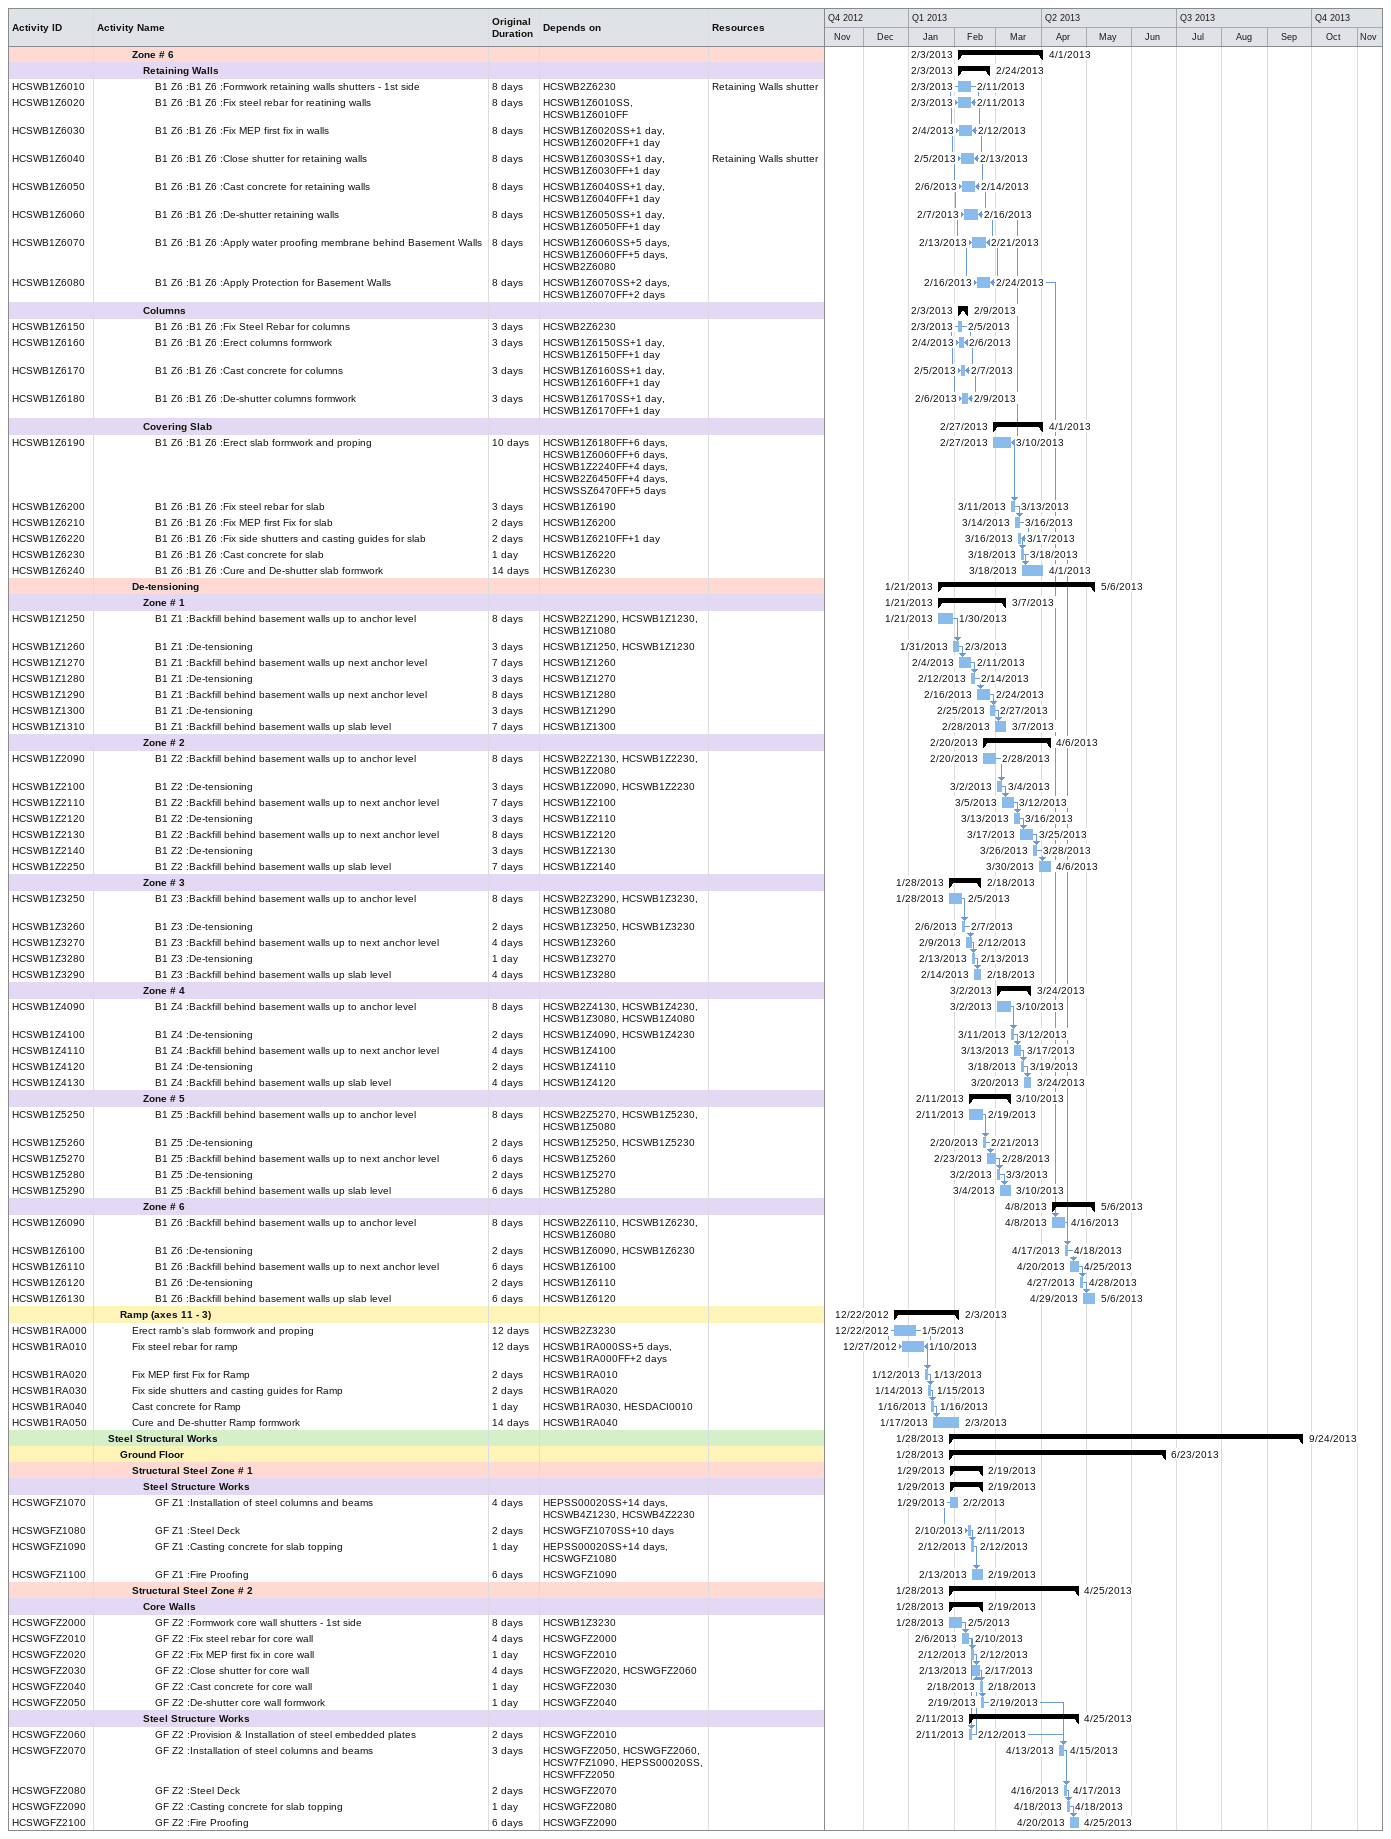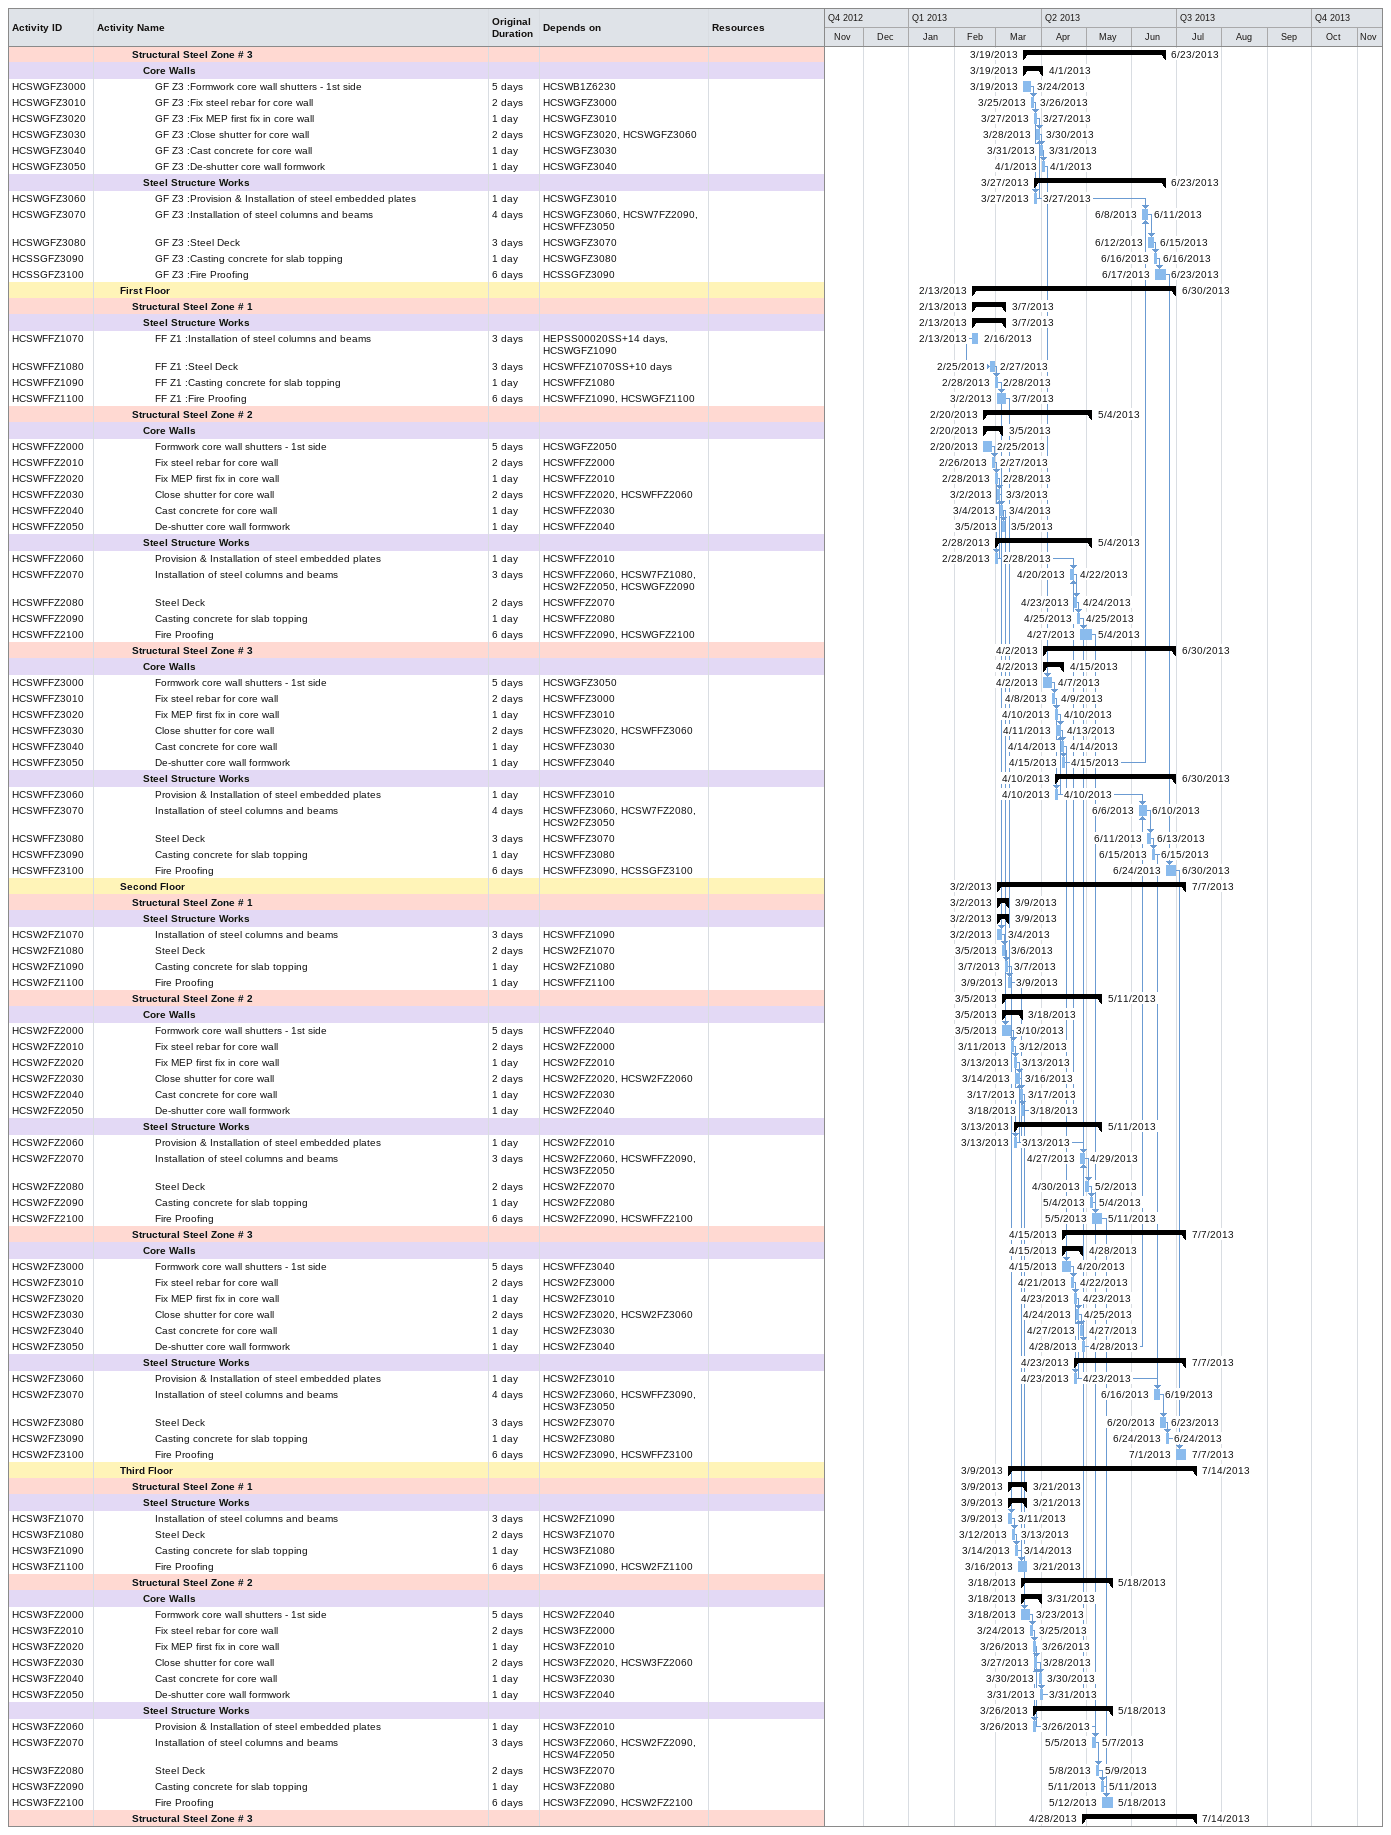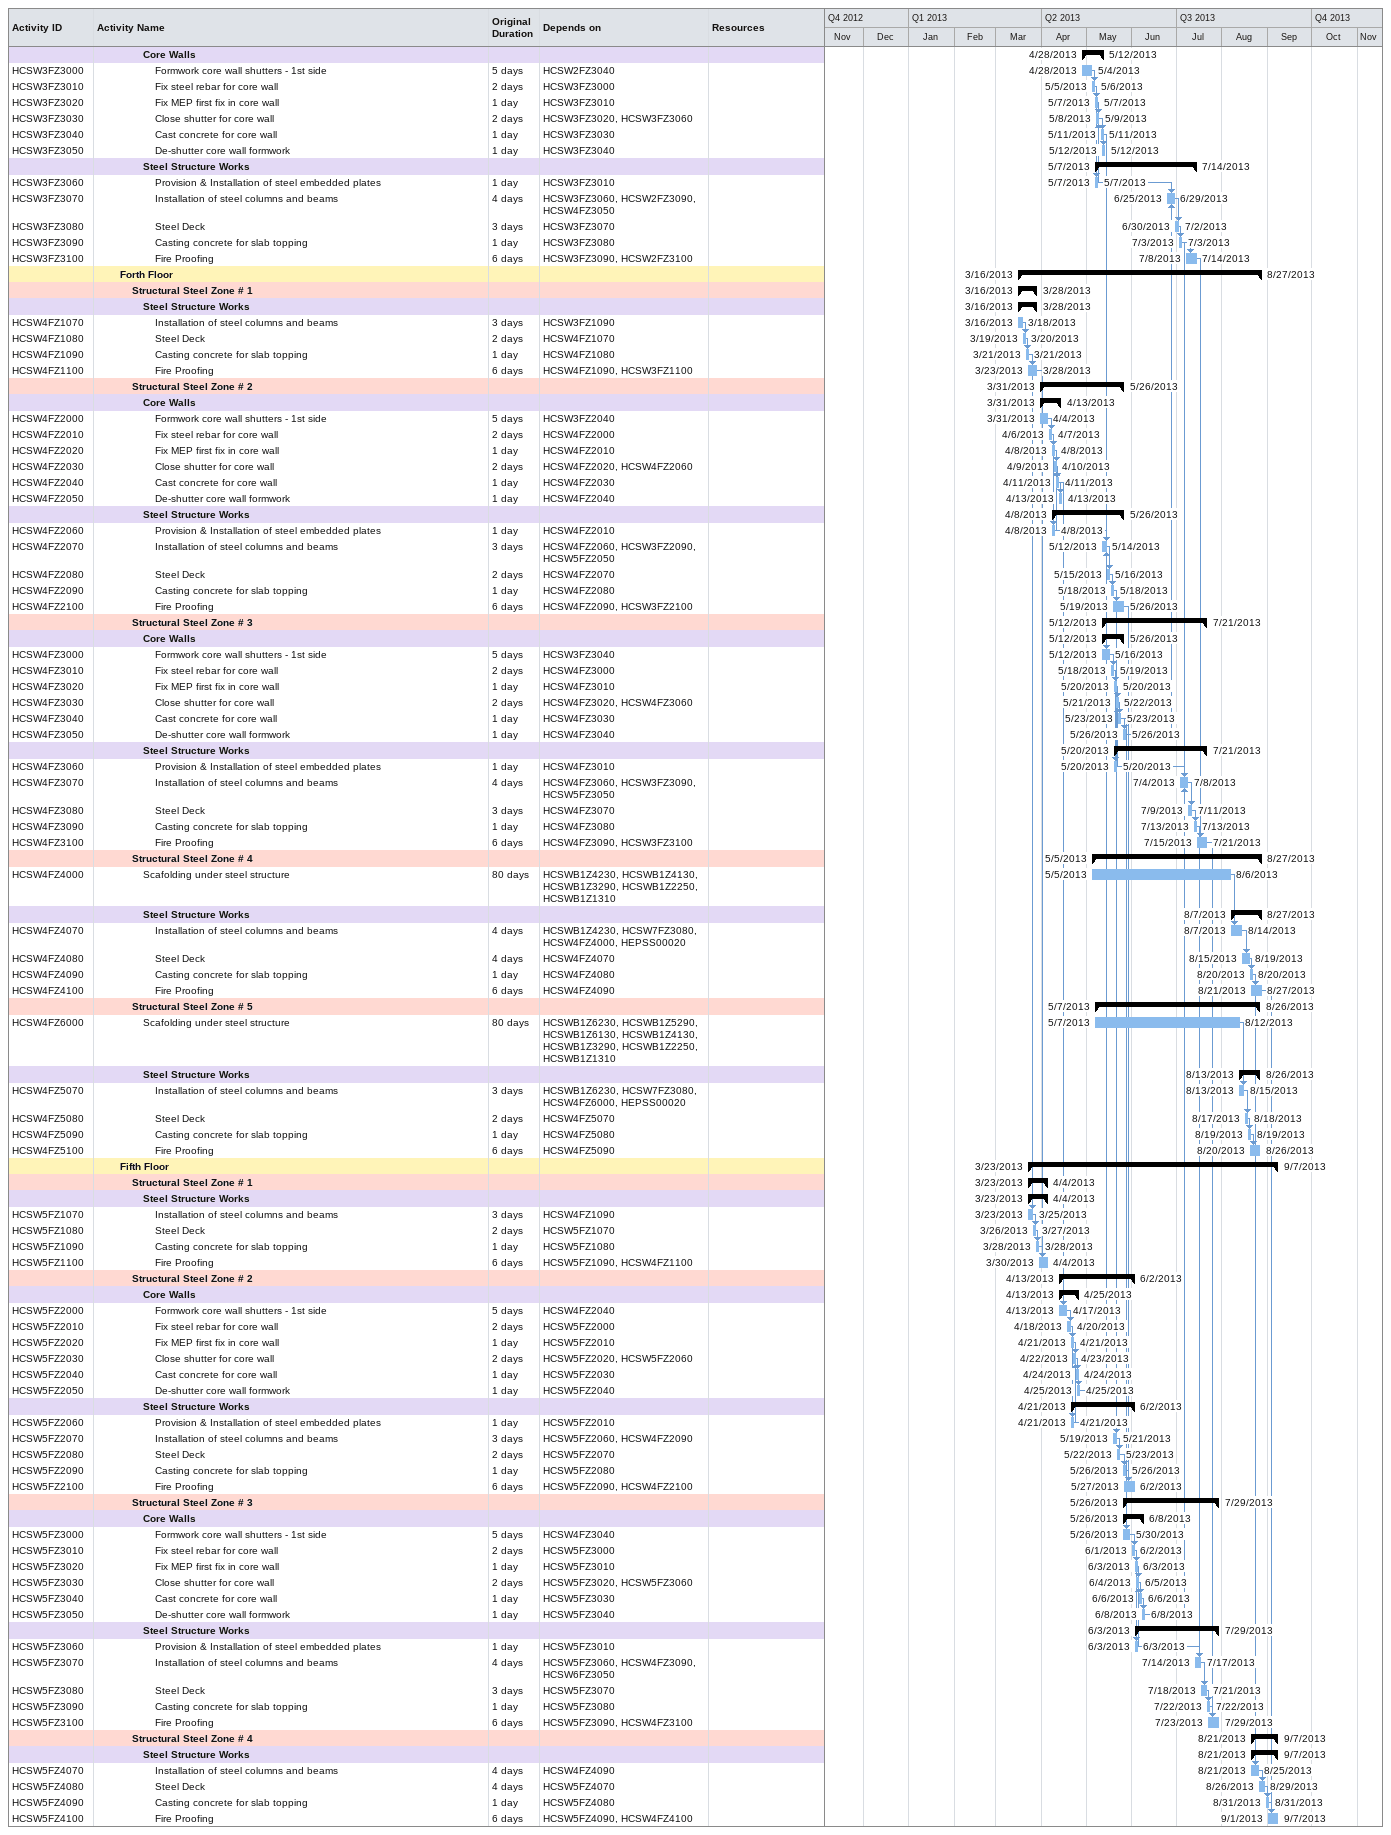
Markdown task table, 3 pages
| ID | Level | Task | Original duration | Start | Finish | Predecessors | Resources |
|---|---|---|---|---|---|---|---|
|  | 4 | **Zone # 6** |  | 2013-02-03 | 2013-04-01 |  |  |
|  | 5 | **Retaining Walls** |  | 2013-02-03 | 2013-02-24 |  |  |
| HCSWB1Z6010 | 6 | B1 Z6 :B1 Z6 :Formwork retaining walls shutters - 1st side | 8d | 2013-02-03 | 2013-02-11 | HCSWB2Z6230 | Retaining Walls shutter |
| HCSWB1Z6020 | 6 | B1 Z6 :B1 Z6 :Fix steel rebar for reatining walls | 8d | 2013-02-03 | 2013-02-11 | HCSWB1Z6010SS, HCSWB1Z6010FF |  |
| HCSWB1Z6030 | 6 | B1 Z6 :B1 Z6 :Fix MEP first fix in walls | 8d | 2013-02-04 | 2013-02-12 | HCSWB1Z6020SS+1d, HCSWB1Z6020FF+1d |  |
| HCSWB1Z6040 | 6 | B1 Z6 :B1 Z6 :Close shutter for retaining walls | 8d | 2013-02-05 | 2013-02-13 | HCSWB1Z6030SS+1d, HCSWB1Z6030FF+1d | Retaining Walls shutter |
| HCSWB1Z6050 | 6 | B1 Z6 :B1 Z6 :Cast concrete for retaining walls | 8d | 2013-02-06 | 2013-02-14 | HCSWB1Z6040SS+1d, HCSWB1Z6040FF+1d |  |
| HCSWB1Z6060 | 6 | B1 Z6 :B1 Z6 :De-shutter retaining walls | 8d | 2013-02-07 | 2013-02-16 | HCSWB1Z6050SS+1d, HCSWB1Z6050FF+1d |  |
| HCSWB1Z6070 | 6 | B1 Z6 :B1 Z6 :Apply water proofing membrane behind Basement Walls | 8d | 2013-02-13 | 2013-02-21 | HCSWB1Z6060SS+5d, HCSWB1Z6060FF+5d, HCSWB2Z6080 |  |
| HCSWB1Z6080 | 6 | B1 Z6 :B1 Z6 :Apply Protection for Basement Walls | 8d | 2013-02-16 | 2013-02-24 | HCSWB1Z6070SS+2d, HCSWB1Z6070FF+2d |  |
|  | 5 | **Columns** |  | 2013-02-03 | 2013-02-09 |  |  |
| HCSWB1Z6150 | 6 | B1 Z6 :B1 Z6 :Fix Steel Rebar for columns | 3d | 2013-02-03 | 2013-02-05 | HCSWB2Z6230 |  |
| HCSWB1Z6160 | 6 | B1 Z6 :B1 Z6 :Erect columns formwork | 3d | 2013-02-04 | 2013-02-06 | HCSWB1Z6150SS+1d, HCSWB1Z6150FF+1d |  |
| HCSWB1Z6170 | 6 | B1 Z6 :B1 Z6 :Cast concrete for columns | 3d | 2013-02-05 | 2013-02-07 | HCSWB1Z6160SS+1d, HCSWB1Z6160FF+1d |  |
| HCSWB1Z6180 | 6 | B1 Z6 :B1 Z6 :De-shutter columns formwork | 3d | 2013-02-06 | 2013-02-09 | HCSWB1Z6170SS+1d, HCSWB1Z6170FF+1d |  |
|  | 5 | **Covering Slab** |  | 2013-02-27 | 2013-04-01 |  |  |
| HCSWB1Z6190 | 6 | B1 Z6 :B1 Z6 :Erect slab formwork and proping | 10d | 2013-02-27 | 2013-03-10 | HCSWB1Z6180FF+6d, HCSWB1Z6060FF+6d, HCSWB1Z2240FF+4d, HCSWB2Z6450FF+4d, HCSWSSZ6470FF+5d |  |
| HCSWB1Z6200 | 6 | B1 Z6 :B1 Z6 :Fix steel rebar for slab | 3d | 2013-03-11 | 2013-03-13 | HCSWB1Z6190 |  |
| HCSWB1Z6210 | 6 | B1 Z6 :B1 Z6 :Fix MEP first Fix for slab | 2d | 2013-03-14 | 2013-03-16 | HCSWB1Z6200 |  |
| HCSWB1Z6220 | 6 | B1 Z6 :B1 Z6 :Fix side shutters and casting guides for slab | 2d | 2013-03-16 | 2013-03-17 | HCSWB1Z6210FF+1d |  |
| HCSWB1Z6230 | 6 | B1 Z6 :B1 Z6 :Cast concrete for slab | 1d | 2013-03-18 | 2013-03-18 | HCSWB1Z6220 |  |
| HCSWB1Z6240 | 6 | B1 Z6 :B1 Z6 :Cure and De-shutter slab formwork | 14d | 2013-03-18 | 2013-04-01 | HCSWB1Z6230 |  |
|  | 4 | **De-tensioning** |  | 2013-01-21 | 2013-05-06 |  |  |
|  | 5 | **Zone # 1** |  | 2013-01-21 | 2013-03-07 |  |  |
| HCSWB1Z1250 | 6 | B1 Z1 :Backfill behind basement walls up to anchor level | 8d | 2013-01-21 | 2013-01-30 | HCSWB2Z1290, HCSWB1Z1230, HCSWB1Z1080 |  |
| HCSWB1Z1260 | 6 | B1 Z1 :De-tensioning | 3d | 2013-01-31 | 2013-02-03 | HCSWB1Z1250, HCSWB1Z1230 |  |
| HCSWB1Z1270 | 6 | B1 Z1 :Backfill behind basement walls up next anchor level | 7d | 2013-02-04 | 2013-02-11 | HCSWB1Z1260 |  |
| HCSWB1Z1280 | 6 | B1 Z1 :De-tensioning | 3d | 2013-02-12 | 2013-02-14 | HCSWB1Z1270 |  |
| HCSWB1Z1290 | 6 | B1 Z1 :Backfill behind basement walls up next anchor level | 8d | 2013-02-16 | 2013-02-24 | HCSWB1Z1280 |  |
| HCSWB1Z1300 | 6 | B1 Z1 :De-tensioning | 3d | 2013-02-25 | 2013-02-27 | HCSWB1Z1290 |  |
| HCSWB1Z1310 | 6 | B1 Z1 :Backfill behind basement walls up slab level | 7d | 2013-02-28 | 2013-03-07 | HCSWB1Z1300 |  |
|  | 5 | **Zone # 2** |  | 2013-02-20 | 2013-04-06 |  |  |
| HCSWB1Z2090 | 6 | B1 Z2 :Backfill behind basement walls up to anchor level | 8d | 2013-02-20 | 2013-02-28 | HCSWB2Z2130, HCSWB1Z2230, HCSWB1Z2080 |  |
| HCSWB1Z2100 | 6 | B1 Z2 :De-tensioning | 3d | 2013-03-02 | 2013-03-04 | HCSWB1Z2090, HCSWB1Z2230 |  |
| HCSWB1Z2110 | 6 | B1 Z2 :Backfill behind basement walls up to next anchor level | 7d | 2013-03-05 | 2013-03-12 | HCSWB1Z2100 |  |
| HCSWB1Z2120 | 6 | B1 Z2 :De-tensioning | 3d | 2013-03-13 | 2013-03-16 | HCSWB1Z2110 |  |
| HCSWB1Z2130 | 6 | B1 Z2 :Backfill behind basement walls up to next anchor level | 8d | 2013-03-17 | 2013-03-25 | HCSWB1Z2120 |  |
| HCSWB1Z2140 | 6 | B1 Z2 :De-tensioning | 3d | 2013-03-26 | 2013-03-28 | HCSWB1Z2130 |  |
| HCSWB1Z2250 | 6 | B1 Z2 :Backfill behind basement walls up slab level | 7d | 2013-03-30 | 2013-04-06 | HCSWB1Z2140 |  |
|  | 5 | **Zone # 3** |  | 2013-01-28 | 2013-02-18 |  |  |
| HCSWB1Z3250 | 6 | B1 Z3 :Backfill behind basement walls up to anchor level | 8d | 2013-01-28 | 2013-02-05 | HCSWB2Z3290, HCSWB1Z3230, HCSWB1Z3080 |  |
| HCSWB1Z3260 | 6 | B1 Z3 :De-tensioning | 2d | 2013-02-06 | 2013-02-07 | HCSWB1Z3250, HCSWB1Z3230 |  |
| HCSWB1Z3270 | 6 | B1 Z3 :Backfill behind basement walls up to next anchor level | 4d | 2013-02-09 | 2013-02-12 | HCSWB1Z3260 |  |
| HCSWB1Z3280 | 6 | B1 Z3 :De-tensioning | 1d | 2013-02-13 | 2013-02-13 | HCSWB1Z3270 |  |
| HCSWB1Z3290 | 6 | B1 Z3 :Backfill behind basement walls up slab level | 4d | 2013-02-14 | 2013-02-18 | HCSWB1Z3280 |  |
|  | 5 | **Zone # 4** |  | 2013-03-02 | 2013-03-24 |  |  |
| HCSWB1Z4090 | 6 | B1 Z4 :Backfill behind basement walls up to anchor level | 8d | 2013-03-02 | 2013-03-10 | HCSWB2Z4130, HCSWB1Z4230, HCSWB1Z3080, HCSWB1Z4080 |  |
| HCSWB1Z4100 | 6 | B1 Z4 :De-tensioning | 2d | 2013-03-11 | 2013-03-12 | HCSWB1Z4090, HCSWB1Z4230 |  |
| HCSWB1Z4110 | 6 | B1 Z4 :Backfill behind basement walls up to next anchor level | 4d | 2013-03-13 | 2013-03-17 | HCSWB1Z4100 |  |
| HCSWB1Z4120 | 6 | B1 Z4 :De-tensioning | 2d | 2013-03-18 | 2013-03-19 | HCSWB1Z4110 |  |
| HCSWB1Z4130 | 6 | B1 Z4 :Backfill behind basement walls up slab level | 4d | 2013-03-20 | 2013-03-24 | HCSWB1Z4120 |  |
|  | 5 | **Zone # 5** |  | 2013-02-11 | 2013-03-10 |  |  |
| HCSWB1Z5250 | 6 | B1 Z5 :Backfill behind basement walls up to anchor level | 8d | 2013-02-11 | 2013-02-19 | HCSWB2Z5270, HCSWB1Z5230, HCSWB1Z5080 |  |
| HCSWB1Z5260 | 6 | B1 Z5 :De-tensioning | 2d | 2013-02-20 | 2013-02-21 | HCSWB1Z5250, HCSWB1Z5230 |  |
| HCSWB1Z5270 | 6 | B1 Z5 :Backfill behind basement walls up to next anchor level | 6d | 2013-02-23 | 2013-02-28 | HCSWB1Z5260 |  |
| HCSWB1Z5280 | 6 | B1 Z5 :De-tensioning | 2d | 2013-03-02 | 2013-03-03 | HCSWB1Z5270 |  |
| HCSWB1Z5290 | 6 | B1 Z5 :Backfill behind basement walls up slab level | 6d | 2013-03-04 | 2013-03-10 | HCSWB1Z5280 |  |
|  | 5 | **Zone # 6** |  | 2013-04-08 | 2013-05-06 |  |  |
| HCSWB1Z6090 | 6 | B1 Z6 :Backfill behind basement walls up to anchor level | 8d | 2013-04-08 | 2013-04-16 | HCSWB2Z6110, HCSWB1Z6230, HCSWB1Z6080 |  |
| HCSWB1Z6100 | 6 | B1 Z6 :De-tensioning | 2d | 2013-04-17 | 2013-04-18 | HCSWB1Z6090, HCSWB1Z6230 |  |
| HCSWB1Z6110 | 6 | B1 Z6 :Backfill behind basement walls up to next anchor level | 6d | 2013-04-20 | 2013-04-25 | HCSWB1Z6100 |  |
| HCSWB1Z6120 | 6 | B1 Z6 :De-tensioning | 2d | 2013-04-27 | 2013-04-28 | HCSWB1Z6110 |  |
| HCSWB1Z6130 | 6 | B1 Z6 :Backfill behind basement walls up slab level | 6d | 2013-04-29 | 2013-05-06 | HCSWB1Z6120 |  |
|  | 3 | **Ramp (axes 11 - 3)** |  | 2012-12-22 | 2013-02-03 |  |  |
| HCSWB1RA000 | 4 | Erect ramb's slab formwork and proping | 12d | 2012-12-22 | 2013-01-05 | HCSWB2Z3230 |  |
| HCSWB1RA010 | 4 | Fix steel rebar for ramp | 12d | 2012-12-27 | 2013-01-10 | HCSWB1RA000SS+5d, HCSWB1RA000FF+2d |  |
| HCSWB1RA020 | 4 | Fix MEP first Fix for Ramp | 2d | 2013-01-12 | 2013-01-13 | HCSWB1RA010 |  |
| HCSWB1RA030 | 4 | Fix side shutters and casting guides for Ramp | 2d | 2013-01-14 | 2013-01-15 | HCSWB1RA020 |  |
| HCSWB1RA040 | 4 | Cast concrete for Ramp | 1d | 2013-01-16 | 2013-01-16 | HCSWB1RA030, HESDACI0010 |  |
| HCSWB1RA050 | 4 | Cure and De-shutter Ramp formwork | 14d | 2013-01-17 | 2013-02-03 | HCSWB1RA040 |  |
|  | 2 | **Steel Structural Works** |  | 2013-01-28 | 2013-09-24 |  |  |
|  | 3 | **Ground Floor** |  | 2013-01-28 | 2013-06-23 |  |  |
|  | 4 | **Structural Steel Zone # 1** |  | 2013-01-29 | 2013-02-19 |  |  |
|  | 5 | **Steel Structure Works** |  | 2013-01-29 | 2013-02-19 |  |  |
| HCSWGFZ1070 | 6 | GF Z1 :Installation of steel columns and beams | 4d | 2013-01-29 | 2013-02-02 | HEPSS00020SS+14d, HCSWB4Z1230, HCSWB4Z2230 |  |
| HCSWGFZ1080 | 6 | GF Z1 :Steel Deck | 2d | 2013-02-10 | 2013-02-11 | HCSWGFZ1070SS+10d |  |
| HCSWGFZ1090 | 6 | GF Z1 :Casting concrete for slab topping | 1d | 2013-02-12 | 2013-02-12 | HEPSS00020SS+14d, HCSWGFZ1080 |  |
| HCSWGFZ1100 | 6 | GF Z1 :Fire Proofing | 6d | 2013-02-13 | 2013-02-19 | HCSWGFZ1090 |  |
|  | 4 | **Structural Steel Zone # 2** |  | 2013-01-28 | 2013-04-25 |  |  |
|  | 5 | **Core Walls** |  | 2013-01-28 | 2013-02-19 |  |  |
| HCSWGFZ2000 | 6 | GF Z2 :Formwork core wall shutters - 1st side | 8d | 2013-01-28 | 2013-02-05 | HCSWB1Z3230 |  |
| HCSWGFZ2010 | 6 | GF Z2 :Fix steel rebar for core wall | 4d | 2013-02-06 | 2013-02-10 | HCSWGFZ2000 |  |
| HCSWGFZ2020 | 6 | GF Z2 :Fix MEP first fix in core wall | 1d | 2013-02-12 | 2013-02-12 | HCSWGFZ2010 |  |
| HCSWGFZ2030 | 6 | GF Z2 :Close shutter for core wall | 4d | 2013-02-13 | 2013-02-17 | HCSWGFZ2020, HCSWGFZ2060 |  |
| HCSWGFZ2040 | 6 | GF Z2 :Cast concrete for core wall | 1d | 2013-02-18 | 2013-02-18 | HCSWGFZ2030 |  |
| HCSWGFZ2050 | 6 | GF Z2 :De-shutter core wall formwork | 1d | 2013-02-19 | 2013-02-19 | HCSWGFZ2040 |  |
|  | 5 | **Steel Structure Works** |  | 2013-02-11 | 2013-04-25 |  |  |
| HCSWGFZ2060 | 6 | GF Z2 :Provision & Installation of steel embedded plates | 2d | 2013-02-11 | 2013-02-12 | HCSWGFZ2010 |  |
| HCSWGFZ2070 | 6 | GF Z2 :Installation of steel columns and beams | 3d | 2013-04-13 | 2013-04-15 | HCSWGFZ2050, HCSWGFZ2060, HCSW7FZ1090, HEPSS00020SS, HCSWFFZ2050 |  |
| HCSWGFZ2080 | 6 | GF Z2 :Steel Deck | 2d | 2013-04-16 | 2013-04-17 | HCSWGFZ2070 |  |
| HCSWGFZ2090 | 6 | GF Z2 :Casting concrete for slab topping | 1d | 2013-04-18 | 2013-04-18 | HCSWGFZ2080 |  |
| HCSWGFZ2100 | 6 | GF Z2 :Fire Proofing | 6d | 2013-04-20 | 2013-04-25 | HCSWGFZ2090 |  |
|  | 4 | **Structural Steel Zone # 3** |  | 2013-03-19 | 2013-06-23 |  |  |
|  | 5 | **Core Walls** |  | 2013-03-19 | 2013-04-01 |  |  |
| HCSWGFZ3000 | 6 | GF Z3 :Formwork core wall shutters - 1st side | 5d | 2013-03-19 | 2013-03-24 | HCSWB1Z6230 |  |
| HCSWGFZ3010 | 6 | GF Z3 :Fix steel rebar for core wall | 2d | 2013-03-25 | 2013-03-26 | HCSWGFZ3000 |  |
| HCSWGFZ3020 | 6 | GF Z3 :Fix MEP first fix in core wall | 1d | 2013-03-27 | 2013-03-27 | HCSWGFZ3010 |  |
| HCSWGFZ3030 | 6 | GF Z3 :Close shutter for core wall | 2d | 2013-03-28 | 2013-03-30 | HCSWGFZ3020, HCSWGFZ3060 |  |
| HCSWGFZ3040 | 6 | GF Z3 :Cast concrete for core wall | 1d | 2013-03-31 | 2013-03-31 | HCSWGFZ3030 |  |
| HCSWGFZ3050 | 6 | GF Z3 :De-shutter core wall formwork | 1d | 2013-04-01 | 2013-04-01 | HCSWGFZ3040 |  |
|  | 5 | **Steel Structure Works** |  | 2013-03-27 | 2013-06-23 |  |  |
| HCSWGFZ3060 | 6 | GF Z3 :Provision & Installation of steel embedded plates | 1d | 2013-03-27 | 2013-03-27 | HCSWGFZ3010 |  |
| HCSWGFZ3070 | 6 | GF Z3 :Installation of steel columns and beams | 4d | 2013-06-08 | 2013-06-11 | HCSWGFZ3060, HCSW7FZ2090, HCSWFFZ3050 |  |
| HCSWGFZ3080 | 6 | GF Z3 :Steel Deck | 3d | 2013-06-12 | 2013-06-15 | HCSWGFZ3070 |  |
| HCSSGFZ3090 | 6 | GF Z3 :Casting concrete for slab topping | 1d | 2013-06-16 | 2013-06-16 | HCSWGFZ3080 |  |
| HCSSGFZ3100 | 6 | GF Z3 :Fire Proofing | 6d | 2013-06-17 | 2013-06-23 | HCSSGFZ3090 |  |
|  | 3 | **First Floor** |  | 2013-02-13 | 2013-06-30 |  |  |
|  | 4 | **Structural Steel Zone # 1** |  | 2013-02-13 | 2013-03-07 |  |  |
|  | 5 | **Steel Structure Works** |  | 2013-02-13 | 2013-03-07 |  |  |
| HCSWFFZ1070 | 6 | FF Z1 :Installation of steel columns and beams | 3d | 2013-02-13 | 2013-02-16 | HEPSS00020SS+14d, HCSWGFZ1090 |  |
| HCSWFFZ1080 | 6 | FF Z1 :Steel Deck | 3d | 2013-02-25 | 2013-02-27 | HCSWFFZ1070SS+10d |  |
| HCSWFFZ1090 | 6 | FF Z1 :Casting concrete for slab topping | 1d | 2013-02-28 | 2013-02-28 | HCSWFFZ1080 |  |
| HCSWFFZ1100 | 6 | FF Z1 :Fire Proofing | 6d | 2013-03-02 | 2013-03-07 | HCSWFFZ1090, HCSWGFZ1100 |  |
|  | 4 | **Structural Steel Zone # 2** |  | 2013-02-20 | 2013-05-04 |  |  |
|  | 5 | **Core Walls** |  | 2013-02-20 | 2013-03-05 |  |  |
| HCSWFFZ2000 | 6 | Formwork core wall shutters - 1st side | 5d | 2013-02-20 | 2013-02-25 | HCSWGFZ2050 |  |
| HCSWFFZ2010 | 6 | Fix steel rebar for core wall | 2d | 2013-02-26 | 2013-02-27 | HCSWFFZ2000 |  |
| HCSWFFZ2020 | 6 | Fix MEP first fix in core wall | 1d | 2013-02-28 | 2013-02-28 | HCSWFFZ2010 |  |
| HCSWFFZ2030 | 6 | Close shutter for core wall | 2d | 2013-03-02 | 2013-03-03 | HCSWFFZ2020, HCSWFFZ2060 |  |
| HCSWFFZ2040 | 6 | Cast concrete for core wall | 1d | 2013-03-04 | 2013-03-04 | HCSWFFZ2030 |  |
| HCSWFFZ2050 | 6 | De-shutter core wall formwork | 1d | 2013-03-05 | 2013-03-05 | HCSWFFZ2040 |  |
|  | 5 | **Steel Structure Works** |  | 2013-02-28 | 2013-05-04 |  |  |
| HCSWFFZ2060 | 6 | Provision & Installation of steel embedded plates | 1d | 2013-02-28 | 2013-02-28 | HCSWFFZ2010 |  |
| HCSWFFZ2070 | 6 | Installation of steel columns and beams | 3d | 2013-04-20 | 2013-04-22 | HCSWFFZ2060, HCSW7FZ1080, HCSW2FZ2050, HCSWGFZ2090 |  |
| HCSWFFZ2080 | 6 | Steel Deck | 2d | 2013-04-23 | 2013-04-24 | HCSWFFZ2070 |  |
| HCSWFFZ2090 | 6 | Casting concrete for slab topping | 1d | 2013-04-25 | 2013-04-25 | HCSWFFZ2080 |  |
| HCSWFFZ2100 | 6 | Fire Proofing | 6d | 2013-04-27 | 2013-05-04 | HCSWFFZ2090, HCSWGFZ2100 |  |
|  | 4 | **Structural Steel Zone # 3** |  | 2013-04-02 | 2013-06-30 |  |  |
|  | 5 | **Core Walls** |  | 2013-04-02 | 2013-04-15 |  |  |
| HCSWFFZ3000 | 6 | Formwork core wall shutters - 1st side | 5d | 2013-04-02 | 2013-04-07 | HCSWGFZ3050 |  |
| HCSWFFZ3010 | 6 | Fix steel rebar for core wall | 2d | 2013-04-08 | 2013-04-09 | HCSWFFZ3000 |  |
| HCSWFFZ3020 | 6 | Fix MEP first fix in core wall | 1d | 2013-04-10 | 2013-04-10 | HCSWFFZ3010 |  |
| HCSWFFZ3030 | 6 | Close shutter for core wall | 2d | 2013-04-11 | 2013-04-13 | HCSWFFZ3020, HCSWFFZ3060 |  |
| HCSWFFZ3040 | 6 | Cast concrete for core wall | 1d | 2013-04-14 | 2013-04-14 | HCSWFFZ3030 |  |
| HCSWFFZ3050 | 6 | De-shutter core wall formwork | 1d | 2013-04-15 | 2013-04-15 | HCSWFFZ3040 |  |
|  | 5 | **Steel Structure Works** |  | 2013-04-10 | 2013-06-30 |  |  |
| HCSWFFZ3060 | 6 | Provision & Installation of steel embedded plates | 1d | 2013-04-10 | 2013-04-10 | HCSWFFZ3010 |  |
| HCSWFFZ3070 | 6 | Installation of steel columns and beams | 4d | 2013-06-06 | 2013-06-10 | HCSWFFZ3060, HCSW7FZ2080, HCSW2FZ3050 |  |
| HCSWFFZ3080 | 6 | Steel Deck | 3d | 2013-06-11 | 2013-06-13 | HCSWFFZ3070 |  |
| HCSWFFZ3090 | 6 | Casting concrete for slab topping | 1d | 2013-06-15 | 2013-06-15 | HCSWFFZ3080 |  |
| HCSWFFZ3100 | 6 | Fire Proofing | 6d | 2013-06-24 | 2013-06-30 | HCSWFFZ3090, HCSSGFZ3100 |  |
|  | 3 | **Second Floor** |  | 2013-03-02 | 2013-07-07 |  |  |
|  | 4 | **Structural Steel Zone # 1** |  | 2013-03-02 | 2013-03-09 |  |  |
|  | 5 | **Steel Structure Works** |  | 2013-03-02 | 2013-03-09 |  |  |
| HCSW2FZ1070 | 6 | Installation of steel columns and beams | 3d | 2013-03-02 | 2013-03-04 | HCSWFFZ1090 |  |
| HCSW2FZ1080 | 6 | Steel Deck | 2d | 2013-03-05 | 2013-03-06 | HCSW2FZ1070 |  |
| HCSW2FZ1090 | 6 | Casting concrete for slab topping | 1d | 2013-03-07 | 2013-03-07 | HCSW2FZ1080 |  |
| HCSW2FZ1100 | 6 | Fire Proofing | 1d | 2013-03-09 | 2013-03-09 | HCSWFFZ1100 |  |
|  | 4 | **Structural Steel Zone # 2** |  | 2013-03-05 | 2013-05-11 |  |  |
|  | 5 | **Core Walls** |  | 2013-03-05 | 2013-03-18 |  |  |
| HCSW2FZ2000 | 6 | Formwork core wall shutters - 1st side | 5d | 2013-03-05 | 2013-03-10 | HCSWFFZ2040 |  |
| HCSW2FZ2010 | 6 | Fix steel rebar for core wall | 2d | 2013-03-11 | 2013-03-12 | HCSW2FZ2000 |  |
| HCSW2FZ2020 | 6 | Fix MEP first fix in core wall | 1d | 2013-03-13 | 2013-03-13 | HCSW2FZ2010 |  |
| HCSW2FZ2030 | 6 | Close shutter for core wall | 2d | 2013-03-14 | 2013-03-16 | HCSW2FZ2020, HCSW2FZ2060 |  |
| HCSW2FZ2040 | 6 | Cast concrete for core wall | 1d | 2013-03-17 | 2013-03-17 | HCSW2FZ2030 |  |
| HCSW2FZ2050 | 6 | De-shutter core wall formwork | 1d | 2013-03-18 | 2013-03-18 | HCSW2FZ2040 |  |
|  | 5 | **Steel Structure Works** |  | 2013-03-13 | 2013-05-11 |  |  |
| HCSW2FZ2060 | 6 | Provision & Installation of steel embedded plates | 1d | 2013-03-13 | 2013-03-13 | HCSW2FZ2010 |  |
| HCSW2FZ2070 | 6 | Installation of steel columns and beams | 3d | 2013-04-27 | 2013-04-29 | HCSW2FZ2060, HCSWFFZ2090, HCSW3FZ2050 |  |
| HCSW2FZ2080 | 6 | Steel Deck | 2d | 2013-04-30 | 2013-05-02 | HCSW2FZ2070 |  |
| HCSW2FZ2090 | 6 | Casting concrete for slab topping | 1d | 2013-05-04 | 2013-05-04 | HCSW2FZ2080 |  |
| HCSW2FZ2100 | 6 | Fire Proofing | 6d | 2013-05-05 | 2013-05-11 | HCSW2FZ2090, HCSWFFZ2100 |  |
|  | 4 | **Structural Steel Zone # 3** |  | 2013-04-15 | 2013-07-07 |  |  |
|  | 5 | **Core Walls** |  | 2013-04-15 | 2013-04-28 |  |  |
| HCSW2FZ3000 | 6 | Formwork core wall shutters - 1st side | 5d | 2013-04-15 | 2013-04-20 | HCSWFFZ3040 |  |
| HCSW2FZ3010 | 6 | Fix steel rebar for core wall | 2d | 2013-04-21 | 2013-04-22 | HCSW2FZ3000 |  |
| HCSW2FZ3020 | 6 | Fix MEP first fix in core wall | 1d | 2013-04-23 | 2013-04-23 | HCSW2FZ3010 |  |
| HCSW2FZ3030 | 6 | Close shutter for core wall | 2d | 2013-04-24 | 2013-04-25 | HCSW2FZ3020, HCSW2FZ3060 |  |
| HCSW2FZ3040 | 6 | Cast concrete for core wall | 1d | 2013-04-27 | 2013-04-27 | HCSW2FZ3030 |  |
| HCSW2FZ3050 | 6 | De-shutter core wall formwork | 1d | 2013-04-28 | 2013-04-28 | HCSW2FZ3040 |  |
|  | 5 | **Steel Structure Works** |  | 2013-04-23 | 2013-07-07 |  |  |
| HCSW2FZ3060 | 6 | Provision & Installation of steel embedded plates | 1d | 2013-04-23 | 2013-04-23 | HCSW2FZ3010 |  |
| HCSW2FZ3070 | 6 | Installation of steel columns and beams | 4d | 2013-06-16 | 2013-06-19 | HCSW2FZ3060, HCSWFFZ3090, HCSW3FZ3050 |  |
| HCSW2FZ3080 | 6 | Steel Deck | 3d | 2013-06-20 | 2013-06-23 | HCSW2FZ3070 |  |
| HCSW2FZ3090 | 6 | Casting concrete for slab topping | 1d | 2013-06-24 | 2013-06-24 | HCSW2FZ3080 |  |
| HCSW2FZ3100 | 6 | Fire Proofing | 6d | 2013-07-01 | 2013-07-07 | HCSW2FZ3090, HCSWFFZ3100 |  |
|  | 3 | **Third Floor** |  | 2013-03-09 | 2013-07-14 |  |  |
|  | 4 | **Structural Steel Zone # 1** |  | 2013-03-09 | 2013-03-21 |  |  |
|  | 5 | **Steel Structure Works** |  | 2013-03-09 | 2013-03-21 |  |  |
| HCSW3FZ1070 | 6 | Installation of steel columns and beams | 3d | 2013-03-09 | 2013-03-11 | HCSW2FZ1090 |  |
| HCSW3FZ1080 | 6 | Steel Deck | 2d | 2013-03-12 | 2013-03-13 | HCSW3FZ1070 |  |
| HCSW3FZ1090 | 6 | Casting concrete for slab topping | 1d | 2013-03-14 | 2013-03-14 | HCSW3FZ1080 |  |
| HCSW3FZ1100 | 6 | Fire Proofing | 6d | 2013-03-16 | 2013-03-21 | HCSW3FZ1090, HCSW2FZ1100 |  |
|  | 4 | **Structural Steel Zone # 2** |  | 2013-03-18 | 2013-05-18 |  |  |
|  | 5 | **Core Walls** |  | 2013-03-18 | 2013-03-31 |  |  |
| HCSW3FZ2000 | 6 | Formwork core wall shutters - 1st side | 5d | 2013-03-18 | 2013-03-23 | HCSW2FZ2040 |  |
| HCSW3FZ2010 | 6 | Fix steel rebar for core wall | 2d | 2013-03-24 | 2013-03-25 | HCSW3FZ2000 |  |
| HCSW3FZ2020 | 6 | Fix MEP first fix in core wall | 1d | 2013-03-26 | 2013-03-26 | HCSW3FZ2010 |  |
| HCSW3FZ2030 | 6 | Close shutter for core wall | 2d | 2013-03-27 | 2013-03-28 | HCSW3FZ2020, HCSW3FZ2060 |  |
| HCSW3FZ2040 | 6 | Cast concrete for core wall | 1d | 2013-03-30 | 2013-03-30 | HCSW3FZ2030 |  |
| HCSW3FZ2050 | 6 | De-shutter core wall formwork | 1d | 2013-03-31 | 2013-03-31 | HCSW3FZ2040 |  |
|  | 5 | **Steel Structure Works** |  | 2013-03-26 | 2013-05-18 |  |  |
| HCSW3FZ2060 | 6 | Provision & Installation of steel embedded plates | 1d | 2013-03-26 | 2013-03-26 | HCSW3FZ2010 |  |
| HCSW3FZ2070 | 6 | Installation of steel columns and beams | 3d | 2013-05-05 | 2013-05-07 | HCSW3FZ2060, HCSW2FZ2090, HCSW4FZ2050 |  |
| HCSW3FZ2080 | 6 | Steel Deck | 2d | 2013-05-08 | 2013-05-09 | HCSW3FZ2070 |  |
| HCSW3FZ2090 | 6 | Casting concrete for slab topping | 1d | 2013-05-11 | 2013-05-11 | HCSW3FZ2080 |  |
| HCSW3FZ2100 | 6 | Fire Proofing | 6d | 2013-05-12 | 2013-05-18 | HCSW3FZ2090, HCSW2FZ2100 |  |
|  | 4 | **Structural Steel Zone # 3** |  | 2013-04-28 | 2013-07-14 |  |  |
|  | 5 | **Core Walls** |  | 2013-04-28 | 2013-05-12 |  |  |
| HCSW3FZ3000 | 6 | Formwork core wall shutters - 1st side | 5d | 2013-04-28 | 2013-05-04 | HCSW2FZ3040 |  |
| HCSW3FZ3010 | 6 | Fix steel rebar for core wall | 2d | 2013-05-05 | 2013-05-06 | HCSW3FZ3000 |  |
| HCSW3FZ3020 | 6 | Fix MEP first fix in core wall | 1d | 2013-05-07 | 2013-05-07 | HCSW3FZ3010 |  |
| HCSW3FZ3030 | 6 | Close shutter for core wall | 2d | 2013-05-08 | 2013-05-09 | HCSW3FZ3020, HCSW3FZ3060 |  |
| HCSW3FZ3040 | 6 | Cast concrete for core wall | 1d | 2013-05-11 | 2013-05-11 | HCSW3FZ3030 |  |
| HCSW3FZ3050 | 6 | De-shutter core wall formwork | 1d | 2013-05-12 | 2013-05-12 | HCSW3FZ3040 |  |
|  | 5 | **Steel Structure Works** |  | 2013-05-07 | 2013-07-14 |  |  |
| HCSW3FZ3060 | 6 | Provision & Installation of steel embedded plates | 1d | 2013-05-07 | 2013-05-07 | HCSW3FZ3010 |  |
| HCSW3FZ3070 | 6 | Installation of steel columns and beams | 4d | 2013-06-25 | 2013-06-29 | HCSW3FZ3060, HCSW2FZ3090, HCSW4FZ3050 |  |
| HCSW3FZ3080 | 6 | Steel Deck | 3d | 2013-06-30 | 2013-07-02 | HCSW3FZ3070 |  |
| HCSW3FZ3090 | 6 | Casting concrete for slab topping | 1d | 2013-07-03 | 2013-07-03 | HCSW3FZ3080 |  |
| HCSW3FZ3100 | 6 | Fire Proofing | 6d | 2013-07-08 | 2013-07-14 | HCSW3FZ3090, HCSW2FZ3100 |  |
|  | 3 | **Forth Floor** |  | 2013-03-16 | 2013-08-27 |  |  |
|  | 4 | **Structural Steel Zone # 1** |  | 2013-03-16 | 2013-03-28 |  |  |
|  | 5 | **Steel Structure Works** |  | 2013-03-16 | 2013-03-28 |  |  |
| HCSW4FZ1070 | 6 | Installation of steel columns and beams | 3d | 2013-03-16 | 2013-03-18 | HCSW3FZ1090 |  |
| HCSW4FZ1080 | 6 | Steel Deck | 2d | 2013-03-19 | 2013-03-20 | HCSW4FZ1070 |  |
| HCSW4FZ1090 | 6 | Casting concrete for slab topping | 1d | 2013-03-21 | 2013-03-21 | HCSW4FZ1080 |  |
| HCSW4FZ1100 | 6 | Fire Proofing | 6d | 2013-03-23 | 2013-03-28 | HCSW4FZ1090, HCSW3FZ1100 |  |
|  | 4 | **Structural Steel Zone # 2** |  | 2013-03-31 | 2013-05-26 |  |  |
|  | 5 | **Core Walls** |  | 2013-03-31 | 2013-04-13 |  |  |
| HCSW4FZ2000 | 6 | Formwork core wall shutters - 1st side | 5d | 2013-03-31 | 2013-04-04 | HCSW3FZ2040 |  |
| HCSW4FZ2010 | 6 | Fix steel rebar for core wall | 2d | 2013-04-06 | 2013-04-07 | HCSW4FZ2000 |  |
| HCSW4FZ2020 | 6 | Fix MEP first fix in core wall | 1d | 2013-04-08 | 2013-04-08 | HCSW4FZ2010 |  |
| HCSW4FZ2030 | 6 | Close shutter for core wall | 2d | 2013-04-09 | 2013-04-10 | HCSW4FZ2020, HCSW4FZ2060 |  |
| HCSW4FZ2040 | 6 | Cast concrete for core wall | 1d | 2013-04-11 | 2013-04-11 | HCSW4FZ2030 |  |
| HCSW4FZ2050 | 6 | De-shutter core wall formwork | 1d | 2013-04-13 | 2013-04-13 | HCSW4FZ2040 |  |
|  | 5 | **Steel Structure Works** |  | 2013-04-08 | 2013-05-26 |  |  |
| HCSW4FZ2060 | 6 | Provision & Installation of steel embedded plates | 1d | 2013-04-08 | 2013-04-08 | HCSW4FZ2010 |  |
| HCSW4FZ2070 | 6 | Installation of steel columns and beams | 3d | 2013-05-12 | 2013-05-14 | HCSW4FZ2060, HCSW3FZ2090, HCSW5FZ2050 |  |
| HCSW4FZ2080 | 6 | Steel Deck | 2d | 2013-05-15 | 2013-05-16 | HCSW4FZ2070 |  |
| HCSW4FZ2090 | 6 | Casting concrete for slab topping | 1d | 2013-05-18 | 2013-05-18 | HCSW4FZ2080 |  |
| HCSW4FZ2100 | 6 | Fire Proofing | 6d | 2013-05-19 | 2013-05-26 | HCSW4FZ2090, HCSW3FZ2100 |  |
|  | 4 | **Structural Steel Zone # 3** |  | 2013-05-12 | 2013-07-21 |  |  |
|  | 5 | **Core Walls** |  | 2013-05-12 | 2013-05-26 |  |  |
| HCSW4FZ3000 | 6 | Formwork core wall shutters - 1st side | 5d | 2013-05-12 | 2013-05-16 | HCSW3FZ3040 |  |
| HCSW4FZ3010 | 6 | Fix steel rebar for core wall | 2d | 2013-05-18 | 2013-05-19 | HCSW4FZ3000 |  |
| HCSW4FZ3020 | 6 | Fix MEP first fix in core wall | 1d | 2013-05-20 | 2013-05-20 | HCSW4FZ3010 |  |
| HCSW4FZ3030 | 6 | Close shutter for core wall | 2d | 2013-05-21 | 2013-05-22 | HCSW4FZ3020, HCSW4FZ3060 |  |
| HCSW4FZ3040 | 6 | Cast concrete for core wall | 1d | 2013-05-23 | 2013-05-23 | HCSW4FZ3030 |  |
| HCSW4FZ3050 | 6 | De-shutter core wall formwork | 1d | 2013-05-26 | 2013-05-26 | HCSW4FZ3040 |  |
|  | 5 | **Steel Structure Works** |  | 2013-05-20 | 2013-07-21 |  |  |
| HCSW4FZ3060 | 6 | Provision & Installation of steel embedded plates | 1d | 2013-05-20 | 2013-05-20 | HCSW4FZ3010 |  |
| HCSW4FZ3070 | 6 | Installation of steel columns and beams | 4d | 2013-07-04 | 2013-07-08 | HCSW4FZ3060, HCSW3FZ3090, HCSW5FZ3050 |  |
| HCSW4FZ3080 | 6 | Steel Deck | 3d | 2013-07-09 | 2013-07-11 | HCSW4FZ3070 |  |
| HCSW4FZ3090 | 6 | Casting concrete for slab topping | 1d | 2013-07-13 | 2013-07-13 | HCSW4FZ3080 |  |
| HCSW4FZ3100 | 6 | Fire Proofing | 6d | 2013-07-15 | 2013-07-21 | HCSW4FZ3090, HCSW3FZ3100 |  |
|  | 4 | **Structural Steel Zone # 4** |  | 2013-05-05 | 2013-08-27 |  |  |
| HCSW4FZ4000 | 5 | Scafolding under steel structure | 80d | 2013-05-05 | 2013-08-06 | HCSWB1Z4230, HCSWB1Z4130, HCSWB1Z3290, HCSWB1Z2250, HCSWB1Z1310 |  |
|  | 5 | **Steel Structure Works** |  | 2013-08-07 | 2013-08-27 |  |  |
| HCSW4FZ4070 | 6 | Installation of steel columns and beams | 4d | 2013-08-07 | 2013-08-14 | HCSWB1Z4230, HCSW7FZ3080, HCSW4FZ4000, HEPSS00020 |  |
| HCSW4FZ4080 | 6 | Steel Deck | 4d | 2013-08-15 | 2013-08-19 | HCSW4FZ4070 |  |
| HCSW4FZ4090 | 6 | Casting concrete for slab topping | 1d | 2013-08-20 | 2013-08-20 | HCSW4FZ4080 |  |
| HCSW4FZ4100 | 6 | Fire Proofing | 6d | 2013-08-21 | 2013-08-27 | HCSW4FZ4090 |  |
|  | 4 | **Structural Steel Zone # 5** |  | 2013-05-07 | 2013-08-26 |  |  |
| HCSW4FZ6000 | 5 | Scafolding under steel structure | 80d | 2013-05-07 | 2013-08-12 | HCSWB1Z6230, HCSWB1Z5290, HCSWB1Z6130, HCSWB1Z4130, HCSWB1Z3290, HCSWB1Z2250, HCSWB1Z1310 |  |
|  | 5 | **Steel Structure Works** |  | 2013-08-13 | 2013-08-26 |  |  |
| HCSW4FZ5070 | 6 | Installation of steel columns and beams | 3d | 2013-08-13 | 2013-08-15 | HCSWB1Z6230, HCSW7FZ3080, HCSW4FZ6000, HEPSS00020 |  |
| HCSW4FZ5080 | 6 | Steel Deck | 2d | 2013-08-17 | 2013-08-18 | HCSW4FZ5070 |  |
| HCSW4FZ5090 | 6 | Casting concrete for slab topping | 1d | 2013-08-19 | 2013-08-19 | HCSW4FZ5080 |  |
| HCSW4FZ5100 | 6 | Fire Proofing | 6d | 2013-08-20 | 2013-08-26 | HCSW4FZ5090 |  |
|  | 3 | **Fifth Floor** |  | 2013-03-23 | 2013-09-07 |  |  |
|  | 4 | **Structural Steel Zone # 1** |  | 2013-03-23 | 2013-04-04 |  |  |
|  | 5 | **Steel Structure Works** |  | 2013-03-23 | 2013-04-04 |  |  |
| HCSW5FZ1070 | 6 | Installation of steel columns and beams | 3d | 2013-03-23 | 2013-03-25 | HCSW4FZ1090 |  |
| HCSW5FZ1080 | 6 | Steel Deck | 2d | 2013-03-26 | 2013-03-27 | HCSW5FZ1070 |  |
| HCSW5FZ1090 | 6 | Casting concrete for slab topping | 1d | 2013-03-28 | 2013-03-28 | HCSW5FZ1080 |  |
| HCSW5FZ1100 | 6 | Fire Proofing | 6d | 2013-03-30 | 2013-04-04 | HCSW5FZ1090, HCSW4FZ1100 |  |
|  | 4 | **Structural Steel Zone # 2** |  | 2013-04-13 | 2013-06-02 |  |  |
|  | 5 | **Core Walls** |  | 2013-04-13 | 2013-04-25 |  |  |
| HCSW5FZ2000 | 6 | Formwork core wall shutters - 1st side | 5d | 2013-04-13 | 2013-04-17 | HCSW4FZ2040 |  |
| HCSW5FZ2010 | 6 | Fix steel rebar for core wall | 2d | 2013-04-18 | 2013-04-20 | HCSW5FZ2000 |  |
| HCSW5FZ2020 | 6 | Fix MEP first fix in core wall | 1d | 2013-04-21 | 2013-04-21 | HCSW5FZ2010 |  |
| HCSW5FZ2030 | 6 | Close shutter for core wall | 2d | 2013-04-22 | 2013-04-23 | HCSW5FZ2020, HCSW5FZ2060 |  |
| HCSW5FZ2040 | 6 | Cast concrete for core wall | 1d | 2013-04-24 | 2013-04-24 | HCSW5FZ2030 |  |
| HCSW5FZ2050 | 6 | De-shutter core wall formwork | 1d | 2013-04-25 | 2013-04-25 | HCSW5FZ2040 |  |
|  | 5 | **Steel Structure Works** |  | 2013-04-21 | 2013-06-02 |  |  |
| HCSW5FZ2060 | 6 | Provision & Installation of steel embedded plates | 1d | 2013-04-21 | 2013-04-21 | HCSW5FZ2010 |  |
| HCSW5FZ2070 | 6 | Installation of steel columns and beams | 3d | 2013-05-19 | 2013-05-21 | HCSW5FZ2060, HCSW4FZ2090 |  |
| HCSW5FZ2080 | 6 | Steel Deck | 2d | 2013-05-22 | 2013-05-23 | HCSW5FZ2070 |  |
| HCSW5FZ2090 | 6 | Casting concrete for slab topping | 1d | 2013-05-26 | 2013-05-26 | HCSW5FZ2080 |  |
| HCSW5FZ2100 | 6 | Fire Proofing | 6d | 2013-05-27 | 2013-06-02 | HCSW5FZ2090, HCSW4FZ2100 |  |
|  | 4 | **Structural Steel Zone # 3** |  | 2013-05-26 | 2013-07-29 |  |  |
|  | 5 | **Core Walls** |  | 2013-05-26 | 2013-06-08 |  |  |
| HCSW5FZ3000 | 6 | Formwork core wall shutters - 1st side | 5d | 2013-05-26 | 2013-05-30 | HCSW4FZ3040 |  |
| HCSW5FZ3010 | 6 | Fix steel rebar for core wall | 2d | 2013-06-01 | 2013-06-02 | HCSW5FZ3000 |  |
| HCSW5FZ3020 | 6 | Fix MEP first fix in core wall | 1d | 2013-06-03 | 2013-06-03 | HCSW5FZ3010 |  |
| HCSW5FZ3030 | 6 | Close shutter for core wall | 2d | 2013-06-04 | 2013-06-05 | HCSW5FZ3020, HCSW5FZ3060 |  |
| HCSW5FZ3040 | 6 | Cast concrete for core wall | 1d | 2013-06-06 | 2013-06-06 | HCSW5FZ3030 |  |
| HCSW5FZ3050 | 6 | De-shutter core wall formwork | 1d | 2013-06-08 | 2013-06-08 | HCSW5FZ3040 |  |
|  | 5 | **Steel Structure Works** |  | 2013-06-03 | 2013-07-29 |  |  |
| HCSW5FZ3060 | 6 | Provision & Installation of steel embedded plates | 1d | 2013-06-03 | 2013-06-03 | HCSW5FZ3010 |  |
| HCSW5FZ3070 | 6 | Installation of steel columns and beams | 4d | 2013-07-14 | 2013-07-17 | HCSW5FZ3060, HCSW4FZ3090, HCSW6FZ3050 |  |
| HCSW5FZ3080 | 6 | Steel Deck | 3d | 2013-07-18 | 2013-07-21 | HCSW5FZ3070 |  |
| HCSW5FZ3090 | 6 | Casting concrete for slab topping | 1d | 2013-07-22 | 2013-07-22 | HCSW5FZ3080 |  |
| HCSW5FZ3100 | 6 | Fire Proofing | 6d | 2013-07-23 | 2013-07-29 | HCSW5FZ3090, HCSW4FZ3100 |  |
|  | 4 | **Structural Steel Zone # 4** |  | 2013-08-21 | 2013-09-07 |  |  |
|  | 5 | **Steel Structure Works** |  | 2013-08-21 | 2013-09-07 |  |  |
| HCSW5FZ4070 | 6 | Installation of steel columns and beams | 4d | 2013-08-21 | 2013-08-25 | HCSW4FZ4090 |  |
| HCSW5FZ4080 | 6 | Steel Deck | 4d | 2013-08-26 | 2013-08-29 | HCSW5FZ4070 |  |
| HCSW5FZ4090 | 6 | Casting concrete for slab topping | 1d | 2013-08-31 | 2013-08-31 | HCSW5FZ4080 |  |
| HCSW5FZ4100 | 6 | Fire Proofing | 6d | 2013-09-01 | 2013-09-07 | HCSW5FZ4090, HCSW4FZ4100 |  |
